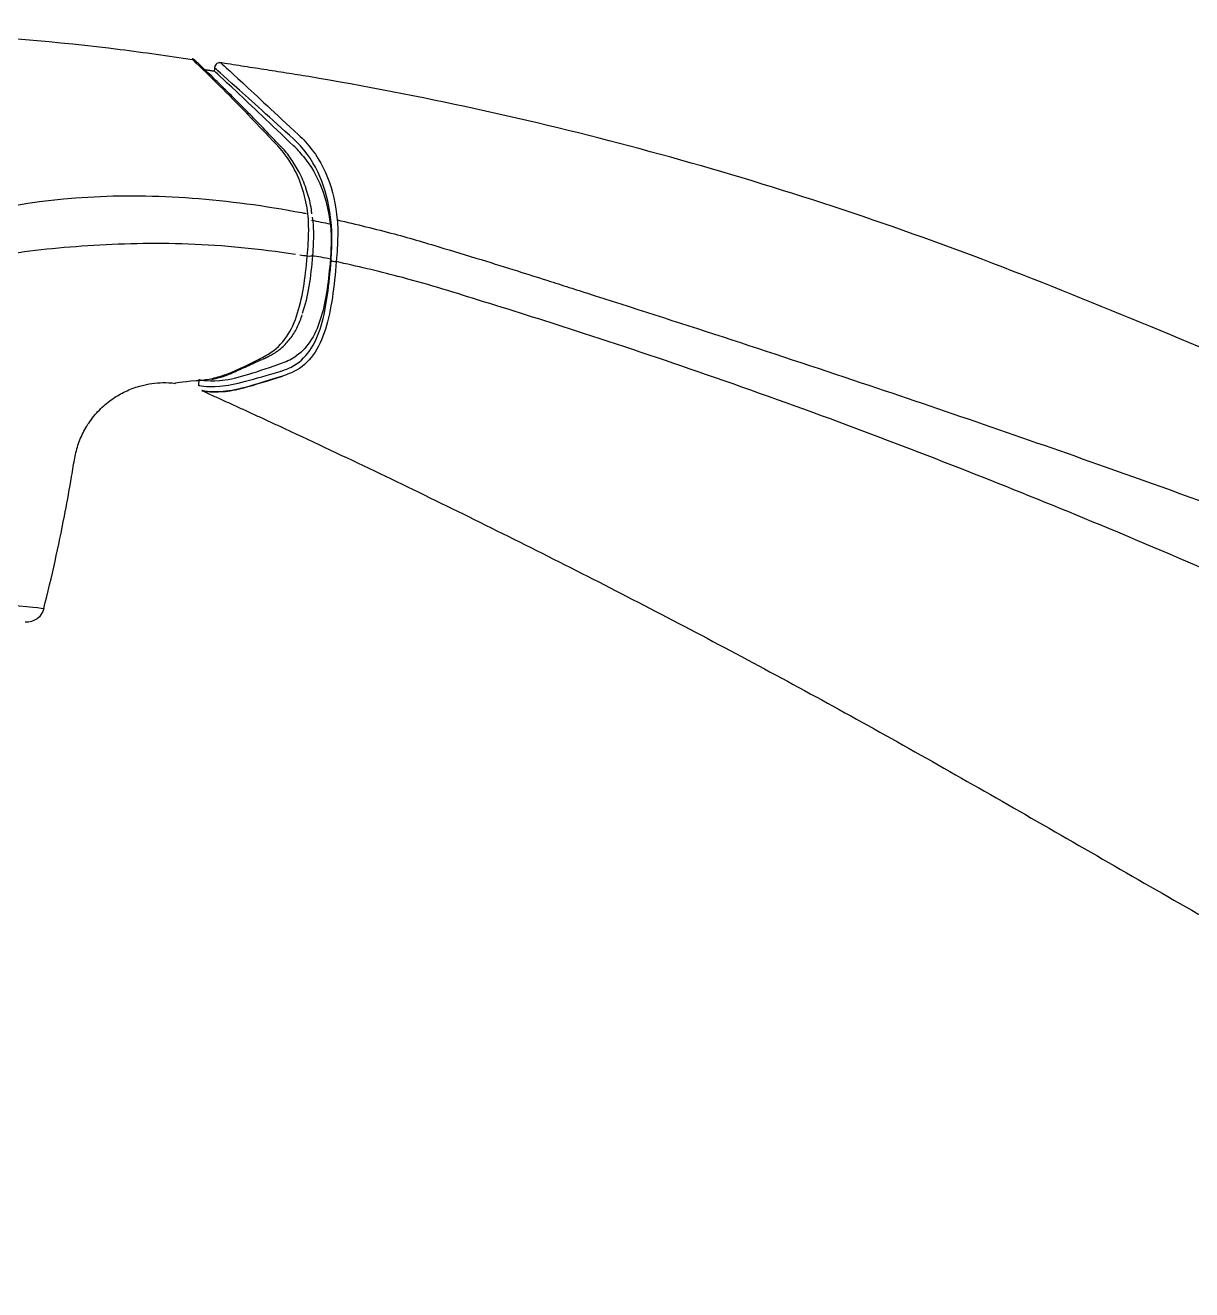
# Model space of a CAD drawing. Extents: x 46876 to 47470, y 16089 to 16509.
# Drawn here: x 47255.5 to 47319.4, y 16363.2 to 16432.4 of the extents above; entities that cross this region are included whole.
import ezdxf

# ---------------------------------------------------------------- set-up
doc = ezdxf.new("R2010")
doc.units = 0
doc.header["$LTSCALE"] = 7
doc.header["$MEASUREMENT"] = 0
doc.layers.add('41', color=7, linetype='CONTINUOUS')
doc.layers.add('DWG', color=7, linetype='CONTINUOUS')

# ---------------------------------------------------------------- blocks, each defined once
blk = doc.blocks.new('A$C265F4C77')
at = {"layer": '41', "color": 0, "linetype": 'Continuous'}
for p, q in [((-55.653, 24.53), (-55.654, 24.363)), ((-55.786, 7.471), (-55.788, 7.156))]:
    blk.add_line(p, q, dxfattribs=at)
at = {"layer": '41', "color": 7, "linetype": 'Continuous', "extrusion": (0, 0, -1)}
blk.add_arc((64.7, -5.217, 0), 1, 191.75043, 270.4448, dxfattribs=at)
at = {"layer": '41', "color": 7, "linetype": 'Continuous'}
for points, knots in [([(-56.893, 24.945), (-58.211, 25.095), (-62.996, 25.576), (-71.291, 25.893), (-81.737, 25.846), (-88.681, 25.427), (-92.145, 25.128)], [0, 0, 0, 0, 0.112692, 0.408737, 0.704782, 1, 1, 1, 1]), ([(70.524, -19.549), (65.918, -17.221), (56.423, -12.56), (41.897, -5.856), (26.983, 0.609), (14.068, 5.841), (3.222, 9.983), (-5.486, 13.214), (-14.25, 16.295), (-23.153, 18.957), (-32.17, 21.192), (-41.285, 23.002), (-47.407, 23.921), (-50.481, 24.309)], [0, 0, 0, 0, 0.119752, 0.245506, 0.37126, 0.49701, 0.568868, 0.64073, 0.712586, 0.784439, 0.856292, 0.928147, 1, 1, 1, 1]), ([(-63.726, -5.418), (-63.545, -4.549), (-63.218, -2.853), (-62.839, -0.508), (-62.576, 1.321), (-62.43, 2.595), (-62.295, 3.501), (-62.007, 4.299), (-61.584, 5.059), (-61.028, 5.737), (-60.384, 6.29), (-59.68, 6.716), (-58.812, 7.068), (-57.92, 7.236), (-57.298, 7.227), (-57.072, 7.208)], [0, 0, 0, 0, 0.166935, 0.324749, 0.446562, 0.514295, 0.566003, 0.618263, 0.672726, 0.72885, 0.782155, 0.831626, 0.882786, 0.957759, 1, 1, 1, 1]), ([(-50.632, 4.846), (-47.308, 3.465), (-40.599, 0.594), (-30.49, -3.992), (-20.208, -8.926), (-9.787, -14.266), (1.772, -20.33), (14.694, -26.816), (27.479, -33.012), (35.698, -36.821), (39.113, -38.377)], [0, 0, 0, 0, 0.108349, 0.21975, 0.334201, 0.451706, 0.572264, 0.727253, 0.887012, 1, 1, 1, 1])]:
    blk.add_open_spline(points, degree=3, knots=knots, dxfattribs=at)
at = {"layer": '41', "color": 0, "linetype": 'Continuous'}
for points, knots in [([(-52.009, 20.44), (-53.387, 21.786), (-54.613, 22.943), (-56.337, 24.503), (-56.851, 24.95), (-56.917, 25.007)], [0, 0, 0, 0, 0.516884, 0.516884, 1, 1, 1, 1]), ([(-56.238, 24.493), (-56.307, 24.553), (-56.469, 24.694), (-56.656, 24.857), (-56.74, 24.928), (-56.754, 24.94), (-56.76, 24.945), (-56.759, 24.944), (-56.767, 24.951), (-56.773, 24.956), (-56.803, 24.977), (-56.842, 24.998), (-56.878, 25.004), (-56.885, 25.005)], [0, 0, 0, 0, 0.201793, 0.521929, 0.833809, 0.910212, 0.949108, 0.964968, 0.967636, 0.969682, 0.973234, 0.994881, 1, 1, 1, 1]), ([(-51.849, 20.413), (-52.033, 20.593), (-52.539, 21.082), (-53.261, 21.778), (-54.033, 22.5), (-54.697, 23.112), (-55.294, 23.654), (-55.8, 24.106), (-56.205, 24.465), (-56.503, 24.724), (-56.691, 24.886), (-56.738, 24.926), (-56.756, 24.942), (-56.757, 24.943)], [0, 0, 0, 0, 0.06774, 0.189498, 0.289469, 0.395462, 0.500779, 0.604863, 0.706939, 0.806544, 0.903561, 0.988568, 1, 1, 1, 1]), ([(-51.156, 20.49), (-52.433, 21.602), (-53.557, 22.596), (-55.188, 23.998), (-55.655, 24.389), (-55.654, 24.389)], [0, 0, 0, 0, 0.500002, 0.500002, 1, 1, 1, 1]), ([(-55.28, 24.848), (-55.287, 24.851), (-55.32, 24.862), (-55.392, 24.861), (-55.488, 24.835), (-55.578, 24.768), (-55.635, 24.677), (-55.655, 24.591), (-55.652, 24.544), (-55.649, 24.528)], [0, 0, 0, 0, 0.038141, 0.183512, 0.363982, 0.55046, 0.754968, 0.912751, 1, 1, 1, 1]), ([(-51.153, 20.854), (-52.459, 21.921), (-53.577, 22.863), (-55.185, 24.184), (-55.649, 24.559), (-55.653, 24.562)], [0, 0, 0, 0, 0.500139, 0.500139, 1, 1, 1, 1]), ([(-55.323, 24.858), (-55.32, 24.855), (-54.861, 24.474), (-53.279, 23.135), (-52.181, 22.18), (-50.904, 21.097)], [0, 0, 0, 0, 0.499954, 0.499954, 1, 1, 1, 1]), ([(-50.904, 21.097), (-50.765, 20.98), (-50.634, 20.859), (-50.509, 20.734), (-50.509, 20.734), (-50.509, 20.734), (-50.509, 20.734)], [0, 0, 0, 0, 0.999912, 0.999912, 0.999912, 1, 1, 1, 1]), ([(-50.3, 17.968), (-50.32, 18.035), (-50.44, 18.418), (-50.744, 19.024), (-51.236, 19.756), (-51.602, 20.209), (-51.835, 20.407), (-51.852, 20.421)], [0, 0, 0, 0, 0.071087, 0.40979, 0.702104, 0.978365, 1, 1, 1, 1]), ([(-50.202, 16.796), (-50.281, 17.236), (-50.388, 17.662), (-50.529, 18.07), (-50.529, 18.07), (-50.529, 18.07), (-50.529, 18.07)], [0, 0, 0, 0, 0.999963, 0.999963, 0.999963, 1, 1, 1, 1]), ([(-71.629, 14.783), (-69.171, 16.011), (-65.885, 16.827), (-58.659, 17.572), (-54.587, 17.441), (-50.539, 16.846)], [0, 0, 0, 0, 0.5, 0.5, 1, 1, 1, 1]), ([(-49.982, 16.796), (-49.995, 16.879), (-50.066, 17.283), (-50.165, 17.678), (-50.291, 17.971), (-50.292, 17.973)], [0, 0, 0, 0, 0.202841, 0.993882, 1, 1, 1, 1]), ([(-50.136, 14.469), (-50.136, 14.469), (-50.136, 14.469), (-50.136, 14.469), (-50.123, 14.717), (-50.116, 14.972), (-50.114, 15.223), (-50.111, 15.563), (-50.118, 15.903), (-50.139, 16.215), (-50.153, 16.42), (-50.173, 16.615), (-50.202, 16.796), (-50.202, 16.796), (-50.202, 16.796), (-50.202, 16.796)], [0, 0, 0, 0, 0.000024, 0.000024, 0.000024, 0.307399, 0.307399, 0.307399, 0.727352, 0.727352, 0.727352, 0.999976, 0.999976, 0.999976, 1, 1, 1, 1]), ([(-49.954, 16.616), (-49.923, 16.454), (-49.9, 16.278), (-49.882, 16.092), (-49.856, 15.812), (-49.844, 15.504), (-49.841, 15.197), (-49.84, 14.971), (-49.843, 14.74), (-49.853, 14.517)], [0, 0, 0, 0, 0.2748, 0.2748, 0.2748, 0.694166, 0.694166, 0.694166, 1, 1, 1, 1]), ([(-48.957, 16.295), (-48.928, 16.126), (-48.907, 15.94), (-48.892, 15.746), (-48.871, 15.48), (-48.861, 15.192), (-48.861, 14.905), (-48.86, 14.728), (-48.863, 14.549), (-48.87, 14.374)], [0, 0, 0, 0, 0.310249, 0.310249, 0.310249, 0.738272, 0.738272, 0.738272, 1, 1, 1, 1]), ([(-48.828, 14.291), (-48.821, 14.515), (-48.818, 14.745), (-48.819, 14.971), (-48.821, 15.279), (-48.831, 15.587), (-48.852, 15.871), (-48.865, 16.042), (-48.881, 16.206), (-48.904, 16.359)], [0, 0, 0, 0, 0.312552, 0.312552, 0.312552, 0.74271, 0.74271, 0.74271, 1, 1, 1, 1]), ([(-48.581, 16.539), (-48.581, 16.539), (-48.581, 16.539), (-48.581, 16.539), (-48.56, 16.369), (-48.545, 16.185), (-48.535, 15.993), (-48.519, 15.68), (-48.514, 15.339), (-48.518, 14.996), (-48.521, 14.746), (-48.528, 14.491), (-48.54, 14.243), (-48.54, 14.243), (-48.54, 14.243), (-48.54, 14.243)], [0, 0, 0, 0, 0.000025, 0.000025, 0.000025, 0.260317, 0.260317, 0.260317, 0.689007, 0.689007, 0.689007, 0.999975, 0.999975, 0.999975, 1, 1, 1, 1]), ([(-48.581, 16.533), (-47.527, 16.331), (-45.547, 15.953), (-42.808, 15.257), (-40.456, 14.65), (-38.491, 14.127), (-36.911, 13.7), (-35.713, 13.372), (-32.52, 12.499), (-27.165, 11.024), (-17.566, 8.295), (-4.897, 4.533), (10.194, -0.298), (23.805, -5.051), (33.703, -8.775), (43.642, -12.695), (54.948, -17.455), (64.206, -21.865), (68.59, -23.953)], [0, 0, 0, 0, 0.025931, 0.048678, 0.068237, 0.084609, 0.097792, 0.107788, 0.114596, 0.177778, 0.241928, 0.355622, 0.496925, 0.624611, 0.703805, 0.752378, 0.882716, 1, 1, 1, 1]), ([(-50.788, 14.541), (-52.79, 14.748), (-54.746, 14.871), (-58.59, 14.85), (-60.418, 14.72), (-63.904, 14.337), (-65.569, 14.088), (-68.616, 13.424), (-70.027, 13.021), (-71.215, 12.361)], [0, 0, 0, 0, 0.25, 0.25, 0.5, 0.5, 0.75, 0.75, 1, 1, 1, 1]), ([(-50.767, 8.366), (-49.95, 8.823), (-49.482, 9.653), (-48.95, 11.756), (-48.869, 12.996), (-48.828, 14.291)], [0, 0, 0, 0, 0.5, 0.5, 1, 1, 1, 1]), ([(-48.54, 14.246), (-48.593, 12.892), (-48.691, 11.604), (-49.266, 9.44), (-49.767, 8.593), (-50.607, 8.126)], [0, 0, 0, 0, 0.5, 0.5, 1, 1, 1, 1]), ([(-48.87, 14.374), (-48.913, 13.231), (-49.002, 12.143), (-49.463, 10.276), (-49.851, 9.496), (-50.506, 8.997)], [0, 0, 0, 0, 0.5, 0.5, 1, 1, 1, 1]), ([(65.5, -30.935), (59.762, -27.983), (50.731, -23.337), (32.171, -14.244), (14.095, -6.145), (-5.512, 1.494), (-18.054, 5.845), (-27.805, 8.885), (-34.666, 10.871), (-40.375, 12.399), (-44.774, 13.557), (-47.403, 14.037), (-48.54, 14.246)], [0, 0, 0, 0, 0.157344, 0.247656, 0.503982, 0.640054, 0.760692, 0.827631, 0.889137, 0.934853, 0.971804, 1, 1, 1, 1]), ([(-52, 8.919), (-51.82, 9.016), (-51.465, 9.252), (-51.012, 9.709), (-50.643, 10.278), (-50.408, 10.798), (-50.31, 11.143), (-50.283, 11.253)], [0, 0, 0, 0, 0.203886, 0.433687, 0.663315, 0.894302, 1, 1, 1, 1]), ([(-55.786, 7.473), (-55.786, 7.473), (-55.786, 7.473), (-55.783, 7.473), (-55.391, 7.384), (-53.873, 7.549), (-52.787, 7.959), (-51.449, 8.5)], [0, 0, 0, 0, 0.001514, 0.001514, 0.500757, 0.500757, 1, 1, 1, 1]), ([(-55.226, 7.523), (-54.982, 7.578), (-54.716, 7.655), (-53.861, 7.994), (-53.212, 8.345), (-52.533, 8.733)], [0, 0, 0, 0, 0.327451, 0.327451, 1, 1, 1, 1]), ([(-55.079, 7.512), (-54.901, 7.55), (-54.527, 7.658), (-53.891, 7.939), (-53.184, 8.32), (-52.645, 8.583), (-52.358, 8.723)], [0, 0, 0, 0, 0.226066, 0.459597, 0.72111, 1, 1, 1, 1]), ([(-55.788, 7.158), (-55.788, 7.158), (-55.788, 7.158), (-55.788, 7.158), (-55.387, 7.062), (-53.852, 7.243), (-52.736, 7.634), (-51.358, 8.109)], [0, 0, 0, 0, 0.00005, 0.00005, 0.500025, 0.500025, 1, 1, 1, 1]), ([(-51.213, 7.859), (-52.54, 7.369), (-53.651, 6.961), (-55.191, 6.777), (-55.595, 6.876), (-55.596, 6.876), (-55.192, 6.777), (-54.105, 6.907), (-53.729, 6.999), (-53.304, 7.128)], [0, 0, 0, 0, 0.293025, 0.293025, 0.586049, 0.586049, 0.879074, 0.879074, 1, 1, 1, 1]), ([(-51.213, 7.859), (-52.54, 7.369), (-53.651, 6.961), (-55.191, 6.777), (-55.595, 6.876), (-55.595, 6.876)], [0, 0, 0, 0, 0.500002, 0.500002, 1, 1, 1, 1]), ([(-50.607, 8.127), (-50.607, 8.127), (-50.607, 8.127), (-50.607, 8.127), (-50.764, 8.039), (-50.932, 7.963), (-51.109, 7.898)], [0, 0, 0, 0, 0.000078, 0.000078, 0.000078, 1, 1, 1, 1]), ([(-57.105, 7.216), (-57.105, 7.216), (-56.73, 7.326), (-55.72, 7.431), (-55.484, 7.464), (-55.226, 7.523)], [0, 0, 0, 0, 0.795792, 0.795792, 1, 1, 1, 1]), ([(-72.649, -5.258), (-67.054, -5.1), (-63.727, -5.416), (-63.72, -5.417), (-63.72, -5.417), (-63.72, -5.417)], [0, 0, 0, 0, 0.999963, 0.999963, 1, 1, 1, 1])]:
    blk.add_open_spline(points, degree=3, knots=knots, dxfattribs=at)
for points, degree in [([(-55.622, 24.371), (-56.168, 24.431)], 1), ([(-50.481, 24.309), (-55.412, 24.867)], 1), ([(-50.772, 20.496), (-50.893, 20.619), (-51.02, 20.739), (-51.153, 20.854)], 3), ([(-50.529, 18.07), (-50.836, 18.951), (-51.304, 19.751), (-52.009, 20.44)], 3), ([(-50.583, 19.924), (-50.759, 20.122), (-50.95, 20.311), (-51.156, 20.49)], 3), ([(-48.904, 16.358), (-49.14, 17.973), (-49.675, 19.376), (-50.772, 20.496)], 3), ([(-50.509, 20.734), (-49.381, 19.606), (-48.822, 18.18), (-48.58, 16.533)], 3), ([(-50.583, 19.924), (-49.677, 18.905), (-49.199, 17.69), (-48.958, 16.294)], 3), ([(-50.539, 16.846), (-50.459, 16.834), (-50.38, 16.822), (-50.3, 16.81)], 3), ([(-49.983, 16.457), (-49.641, 16.403), (-49.3, 16.348), (-48.958, 16.294)], 3), ([(-50.583, 11.164), (-50.3, 12.125), (-50.192, 13.269), (-50.136, 14.469)], 3), ([(-50.136, 14.469), (-50.276, 14.485), (-50.417, 14.501), (-50.557, 14.517)], 3), ([(-49.853, 14.517), (-49.901, 13.351), (-49.998, 12.261), (-50.284, 11.328)], 3), ([(-49.853, 14.517), (-49.821, 14.488), (-49.964, 14.463), (-50.136, 14.469)], 3), ([(-48.87, 14.374), (-49.208, 14.422), (-49.546, 14.47), (-49.884, 14.518)], 3), ([(-48.828, 14.291), (-48.806, 14.269), (-48.679, 14.248), (-48.54, 14.243)], 3), ([(-52.178, 8.937), (-51.364, 9.412), (-50.87, 10.191), (-50.583, 11.165)], 3), ([(-52.53, 8.733), (-52.414, 8.799), (-52.297, 8.867), (-52.178, 8.937)], 3), ([(-52.343, 8.723), (-51.993, 8.915)], 1), ([(-51.449, 8.5), (-51.383, 8.527), (-51.316, 8.554), (-51.249, 8.581)], 3), ([(-51.252, 8.146), (-51.081, 8.208), (-50.918, 8.281), (-50.767, 8.366)], 3), ([(-51.249, 8.581), (-50.977, 8.691), (-50.726, 8.83), (-50.506, 8.997)], 3), ([(-53.304, 7.128), (-52.698, 7.312), (-51.993, 7.571), (-51.213, 7.859)], 3), ([(-51.358, 8.11), (-51.323, 8.122), (-51.288, 8.134), (-51.252, 8.146)], 3), ([(-51.109, 7.898), (-51.144, 7.885), (-51.178, 7.872), (-51.213, 7.86)], 3), ([(-55.584, 6.868), (-53.101, 5.875), (-50.632, 4.846)], 2)]:
    blk.add_open_spline(points, degree=degree, dxfattribs=at)

msp = doc.modelspace()

# ---------------------------------------------------------------- block references
at = {"layer": 'DWG', "color": 3, "ltscale": 0.6, "rotation": 357.5552}
msp.add_blockref('A$C265F4C77', (47320.43513, 16403.18805), dxfattribs=at)

doc.saveas('drawing.dxf')
